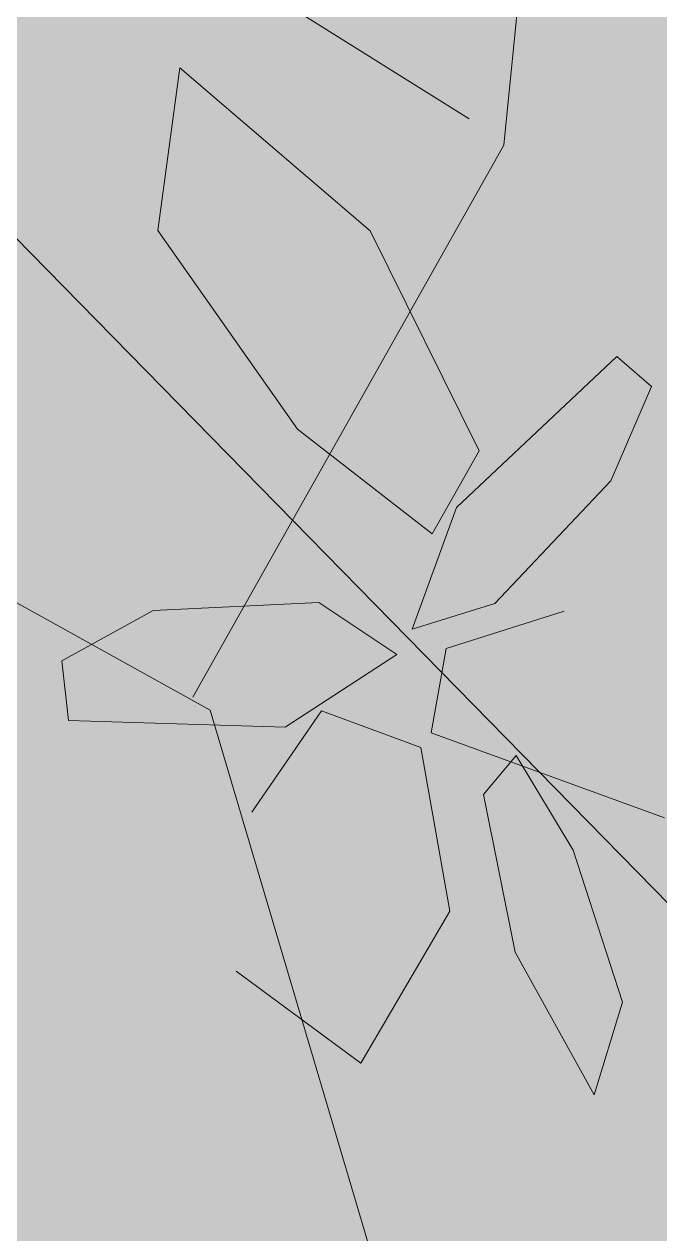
# Model space of a CAD drawing. Header units: inches. Extents: x 218980 to 233865, y 587194 to 599270.
# Drawn here: x 219158.77 to 219159.675, y 587370.089 to 587371.812 of the extents above; entities that cross this region are included whole.
import ezdxf

# ---------------------------------------------------------------- set-up
doc = ezdxf.new("R2010")
doc.units = ezdxf.units.IN
doc.header["$MEASUREMENT"] = 0
doc.linetypes.add('01', pattern=[0])
doc.layers.get('0').update_dxf_attribs({"lineweight": 0})
doc.layers.add('Open Space Within Settlement Active', color=7, linetype='01', lineweight=0, true_color=0xb1d336)
doc.layers.add('Open Space Within Settlement Passive', color=7, linetype='01', lineweight=0, true_color=0xcbe279)
doc.layers.add('Proposed Road', color=250, linetype='Continuous', lineweight=30)
doc.layers.add('Proposed Urban Design', color=250, linetype='Continuous', lineweight=0)

# ---------------------------------------------------------------- blocks, each defined once
blk = doc.blocks.new('tree2')
at = {"color": 44}
for p, q in [((325196.3759, 3048396.0655), (325196.4914, 3048397.2412)), ((325196.3265, 3048396.1031), (325195.2963, 3048396.7475)), ((325197.4634, 3048394.1139), (325195.1158, 3048396.5105)), ((325195.9332, 3048395.2795), (325196.3759, 3048396.0655)), ((325195.9579, 3048395.2607), (325195.0532, 3048395.7627)), ((325196.5911, 3048393.1216), (325195.9579, 3048395.2607))]:
    blk.add_line(p, q, dxfattribs=at)
at = {"color": 60}
for p, q in [((325195.9147, 3048396.1755), (325195.8832, 3048395.9438)), ((325196.1856, 3048395.9434), (325195.9147, 3048396.1755)), ((325195.8832, 3048395.9438), (325196.0822, 3048395.6611)), ((325196.3409, 3048395.63), (325196.1856, 3048395.9434)), ((325196.3085, 3048395.5494), (325196.5367, 3048395.7644)), ((325196.5367, 3048395.7644), (325196.5861, 3048395.7219)), ((325196.5861, 3048395.7219), (325196.5282, 3048395.5877)), ((325196.0822, 3048395.6611), (325196.274, 3048395.512)), ((325196.274, 3048395.512), (325196.3409, 3048395.63)), ((325196.5282, 3048395.5877), (325196.3628, 3048395.4128)), ((325196.2452, 3048395.3762), (325196.3085, 3048395.5494)), ((325195.8764, 3048395.403), (325196.1124, 3048395.414)), ((325196.1124, 3048395.414), (325196.2234, 3048395.34)), ((325196.3628, 3048395.4128), (325196.2452, 3048395.3762)), ((325195.7467, 3048395.3313), (325195.8764, 3048395.403)), ((325196.2938, 3048395.3488), (325196.4617, 3048395.4021)), ((325196.2234, 3048395.34), (325196.0644, 3048395.2369)), ((325196.2722, 3048395.2286), (325196.2938, 3048395.3488)), ((325195.7559, 3048395.2464), (325195.7467, 3048395.3313)), ((325196.0168, 3048395.1157), (325196.116, 3048395.2598)), ((325196.116, 3048395.2598), (325196.2578, 3048395.2075)), ((325196.0644, 3048395.2369), (325195.7559, 3048395.2464)), ((325196.6046, 3048395.1074), (325196.2722, 3048395.2286)), ((325196.2578, 3048395.2075), (325196.2989, 3048394.9747)), ((325196.3933, 3048395.1962), (325196.3468, 3048395.1408)), ((325196.4745, 3048395.0617), (325196.3933, 3048395.1962)), ((325196.3468, 3048395.1408), (325196.3919, 3048394.9161)), ((325196.5449, 3048394.8452), (325196.4745, 3048395.0617)), ((325196.2989, 3048394.9747), (325196.1724, 3048394.7583)), ((325196.3919, 3048394.9161), (325196.5042, 3048394.7132)), ((325196.1724, 3048394.7583), (325195.9947, 3048394.8891)), ((325196.5042, 3048394.7132), (325196.5449, 3048394.8452))]:
    blk.add_line(p, q, dxfattribs=at)

msp = doc.modelspace()

# ---------------------------------------------------------------- hatches: boundary and pattern name
at = {"layer": 'Open Space Within Settlement Passive'}
h = msp.add_hatch(color=256, dxfattribs=at)
h.dxf.hatch_style = 1
edge = h.paths.add_edge_path()
edge.add_line((219140.1813, 587431.4932), (219143.0784, 587435.3559))
edge.add_line((219143.0784, 587435.3559), (219151.218, 587438.253))
edge.add_line((219151.218, 587438.253), (219159.3576, 587437.5632))
edge.add_line((219159.3576, 587437.5632), (219166.2556, 587437.0114))
edge.add_line((219166.2556, 587437.0114), (219169.4286, 587436.1837))
edge.add_line((219169.4286, 587436.1837), (219170.8082, 587435.08))
edge.add_line((219170.8082, 587435.08), (219170.9462, 587433.5625))
edge.add_line((219170.9462, 587433.5625), (219170.1184, 587432.183))
edge.add_line((219170.1184, 587432.183), (219173.6324, 587427.9175))
edge.add_line((219173.6324, 587427.9175), (219176.1502, 587431.8983))
edge.add_line((219176.1502, 587431.8983), (219176.6111, 587433.0469))
edge.add_spline(control_points=[(219176.6111, 587433.0469), (219176.3613, 587433.1191), (219175.6676, 587433.3195), (219174.1382, 587433.4716), (219172.0815, 587434.0898), (219171.3911, 587437.305), (219165.4199, 587437.5801), (219159.6056, 587438.2803), (219153.4487, 587438.9147), (219148.6198, 587438.209), (219145.1139, 587436.5719), (219141.5704, 587435.7533), (219137.4173, 587435.9902), (219133.079, 587433.239), (219127.956, 587431.3273), (219123.2153, 587429.6453), (219119.0486, 587426.1485), (219118.4458, 587422.5345), (219118.2646, 587420.3876)], knot_values=[1.689723, 1.689723, 1.689723, 1.689723, 2.465795, 3.84489, 6.409217, 8.035211, 12.713169, 20.89333, 27.373534, 30.788262, 35.429791, 38.892399, 41.604678, 47.675557, 53.577853, 58.134193, 62.766609, 68.949421, 68.949421, 68.949421, 68.949421], degree=3, periodic=0)
edge.add_arc((219113.1803, 587420.797), 5.1008, 329.1527, 355.3962, ccw=False)
edge.add_spline(control_points=[(219117.5595, 587418.1816), (219117.311, 587417.9981), (219117.0592, 587417.8148), (219115.6155, 587416.7779), (219114.3612, 587415.9315), (219113.0734, 587415.1182)], knot_values=[62.991537, 62.991537, 62.991537, 62.991537, 63.687297, 63.687297, 66.933803, 66.933803, 66.933803, 66.933803], degree=3, periodic=0)
edge.add_line((219113.0734, 587415.1182), (219108.8316, 587410.2457))
edge.add_line((219108.8316, 587410.2457), (219121.3858, 587418.3851))
edge.add_line((219121.3858, 587418.3851), (219131.043, 587423.2135))
edge.add_line((219131.043, 587423.2135), (219134.492, 587425.6967))
edge.add_line((219134.492, 587425.6967), (219140.1813, 587431.4932))
h.paths.add_polyline_path([(219167.2951, 587417.8975), (219173.6324, 587427.9175), (219170.1184, 587432.183), (219163.4964, 587430.1136), (219154.9429, 587426.8027), (219154.529, 587426.8027), (219150.3903, 587423.0779), (219146.6654, 587418.9392), (219143.3543, 587412.5933), (219140.8711, 587407.7648), (219135.2147, 587395.7627), (219132.4555, 587386.1058), (219131.9037, 587381.6912), (219131.076, 587374.3796), (219131.076, 587366.6541), (219131.9848, 587356.7714), (219166.1553, 587359.2846), (219162.8952, 587373.5746), (219158.7677, 587371.9078, -0.088747), (219150.1499, 587370.0999), (219140.8439, 587369.823), (219139.516, 587379.6903), (219140.486, 587385.3884), (219147.8816, 587387.207), (219154.8229, 587390.2764), (219147.9853, 587398.8492), (219158.4472, 587408.2903)])

# ---------------------------------------------------------------- linework, layer by layer
at = {"layer": 'Open Space Within Settlement Active'}
msp.add_lwpolyline([(219131.9037, 587381.6912), (219131.076, 587374.3796), (219131.076, 587366.6541), (219131.9848, 587356.7714), (219166.1553, 587359.2846), (219162.8952, 587373.5746), (219158.7677, 587371.9078, -0.088747), (219150.1499, 587370.0999), (219140.8439, 587369.823), (219139.516, 587379.6903), (219140.486, 587385.3884)], format="xyb", dxfattribs=at)
at = {"layer": 'Proposed Road'}
msp.add_lwpolyline([(219591.7927, 587702.2653), (219550.5771, 587640.5857), (219500.2481, 587577.7948), (219463.1942, 587536.5275), (219428.242, 587507.6884, -0.057665), (219418.0147, 587501.0655), (219343.4646, 587464.1802), (219310.887, 587445.61, -0.148708), (219294.995, 587442.0089), (219287.5516, 587442.5488, -0.142053), (219259.8689, 587452.7994), (219256.7867, 587455.0793, 0.330269), (219247.2575, 587455.0685), (219219.8722, 587434.7168, 0.114728), (219190.5806, 587400.1677), (219188.5075, 587396.1342, -0.058629), (219182.6396, 587387.4062), (219178.9165, 587383.0661, -0.120063), (219169.3029, 587376.1623), (219158.7677, 587371.9078, -0.088747), (219150.1499, 587370.0999), (219140.8439, 587369.823)], format="xyb", dxfattribs=at)

# ---------------------------------------------------------------- block references
at = {"layer": 'Proposed Urban Design'}
msp.add_blockref('tree2', (-106036.9229, -2461024.4259), dxfattribs=at)

doc.saveas('drawing.dxf')
